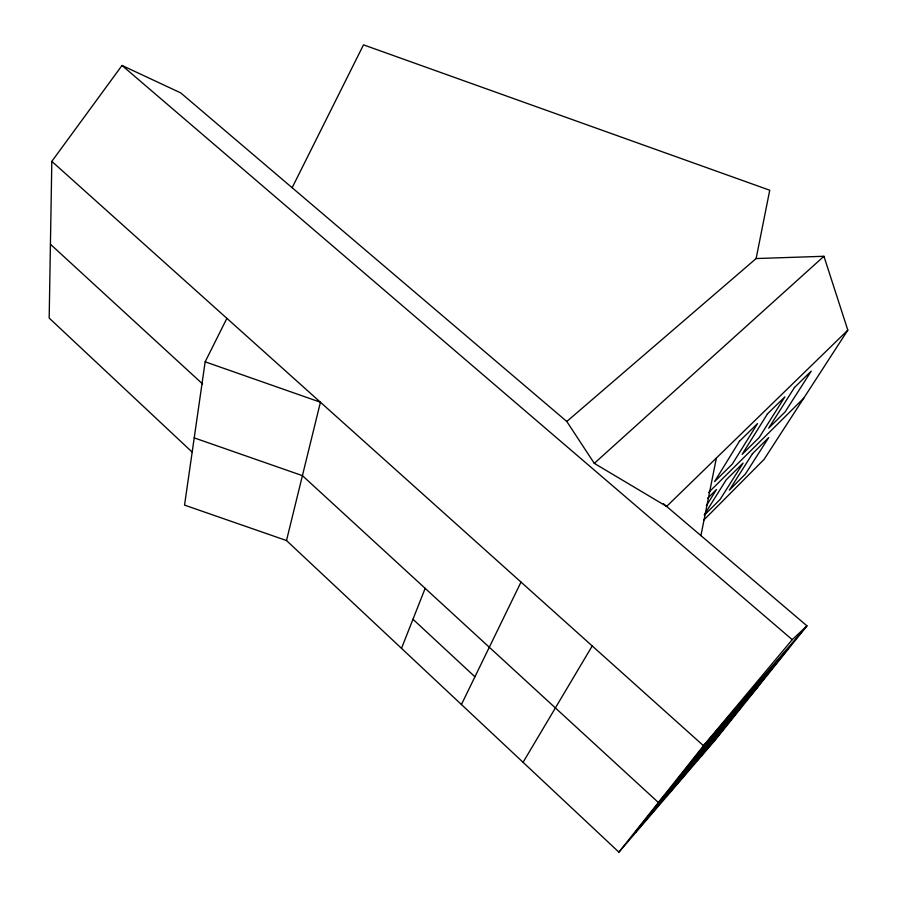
<?xml version="1.0" encoding="UTF-8"?>
<svg xmlns="http://www.w3.org/2000/svg" width="897" height="897" viewBox="0 0 897 897"><rect width="100%" height="100%" fill="white"/><g stroke="black" fill="none" stroke-linecap="round" stroke-linejoin="round"><path stroke-width="1.35" d="M566.803 421.478L756.126 258.549L823.939 256.284L847.822 330.152L666.628 506.435L594.296 463.357L566.803 421.478L180.723 92.896L122.014 65.459L51.824 161.37L49.178 318.076L192.014 451.965M226.885 318.345L205.166 361.816L184.547 505.112L286.502 540.543L618.896 852.15L715.425 739.823L806.964 625.859L663.444 503.722M700.916 535.61L716.378 458.042M756.126 258.549L769.738 190.231L363.498 44.85L292.142 187.708M286.502 540.543L320.431 402.226L205.166 361.816M401.497 648.352L425.167 588.354M461.428 704.526L521.011 582.086M523.063 762.315L592.222 645.941M706.331 505.818L716.479 489.504L707.711 498.227M704.246 514.912L726.166 479.873L743.086 463.065L720.134 499.394L704.493 515.102M847.822 330.152L764.076 459.399L703.966 519.901M618.896 852.15L703.495 745.721L792.242 639.662L806.964 625.859L703.495 745.721L51.824 161.37M758.335 686.396L658.376 802.49L302.424 475.645L194.223 437.882M708.596 492.509L803.701 398.246M594.296 463.357L823.939 256.284M122.014 65.459L792.242 639.662M50.423 244.253L202.554 383.938M412.968 619.266L474.928 676.775M739.453 441.234L714.584 481.588L732.333 464.041L757.539 423.563L739.453 441.234M767.507 413.82L742.144 454.364L759.243 437.467L784.897 396.833L767.507 413.82M752.426 453.77L729.317 490.177L745.373 474.065L768.729 437.545L752.426 453.77M794.495 387.459L768.684 428.138L785.167 411.858L811.247 371.1L794.495 387.459M659.295 802.221L635.412 832.237L655.64 808.702L679.982 778.181L659.295 802.221M703.551 746.596L676.282 780.872L697.283 756.496L725.034 721.704L703.551 746.596M691.374 764.95L666.785 795.74L686.205 773.147L711.198 741.909L691.374 764.95M736.841 708.025L708.843 743.075L728.947 719.73L757.371 684.232L736.841 708.025M722.13 729.216L696.913 760.69L715.571 738.982L741.157 707.105L722.13 729.216M768.662 671.135L740.025 706.881L759.299 684.512L788.306 648.374L768.662 671.135"/></g></svg>
